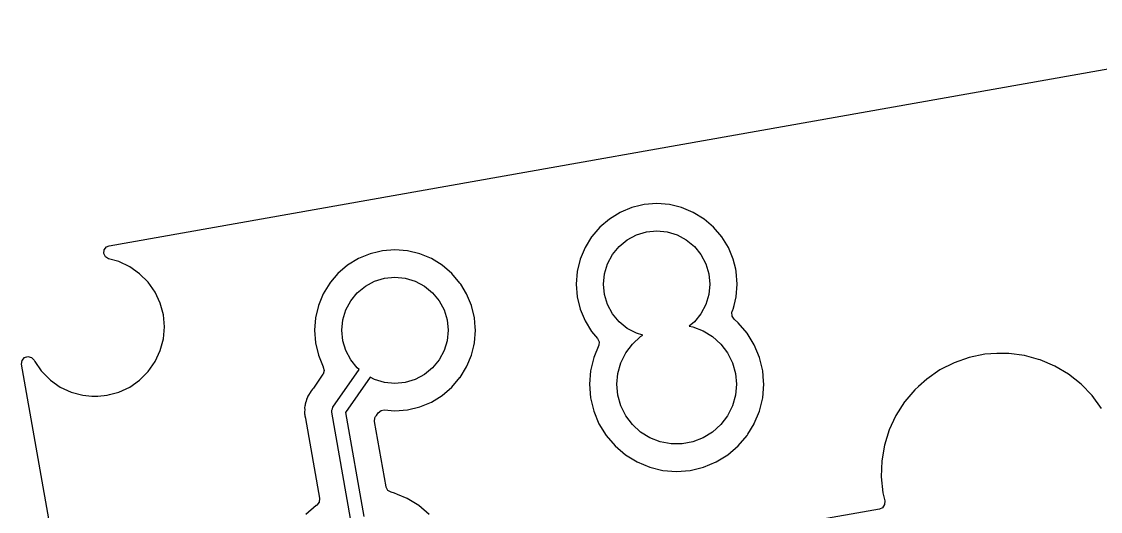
# Model space of a CAD drawing. Extents: x -140 to 29, y -83 to 10.
# Drawn here: x -139.64 to -119.35, y -50.08 to -40.87 of the extents above; entities that cross this region are included whole.
import ezdxf

# ---------------------------------------------------------------- set-up
doc = ezdxf.new("R2010")
doc.units = 0
doc.layers.add('BLACK', color=7, linetype='CONTINUOUS')

msp = doc.modelspace()

# ---------------------------------------------------------------- linework, layer by layer
at = {"layer": 'BLACK', "linetype": 'CONTINUOUS'}
for p, q in [((-137.989, -45.0832), (-114.193, -40.8661)), ((-128.16, -44.3638), (-128.367, -44.4492)), ((-128.002, -44.3259), (-128.16, -44.3638)), ((-127.929, -44.3084), (-128.002, -44.3259)), ((-127.693, -44.2898), (-127.929, -44.3084)), ((-127.456, -44.3084), (-127.693, -44.2898)), ((-127.225, -44.3638), (-127.456, -44.3084)), ((-127.006, -44.4547), (-127.225, -44.3638)), ((-128.582, -44.5787), (-128.763, -44.733)), ((-128.38, -44.4547), (-128.582, -44.5787)), ((-128.582, -44.5787), (-128.582, -44.5787)), ((-128.582, -44.5787), (-128.582, -44.5787)), ((-128.367, -44.4492), (-128.38, -44.4547)), ((-126.803, -44.5787), (-127.006, -44.4547)), ((-126.623, -44.733), (-126.803, -44.5787)), ((-126.803, -44.5787), (-126.803, -44.5787)), ((-128.763, -44.733), (-128.911, -44.9071)), ((-128.075, -44.879), (-127.888, -44.8221)), ((-127.888, -44.8221), (-127.693, -44.8029)), ((-127.693, -44.8029), (-127.498, -44.8221)), ((-127.498, -44.8221), (-127.31, -44.879)), ((-126.468, -44.9135), (-126.623, -44.733)), ((-128.917, -44.9135), (-129.041, -45.116)), ((-128.911, -44.9071), (-128.917, -44.9135)), ((-128.4, -45.0958), (-128.248, -44.9715)), ((-128.248, -44.9715), (-128.075, -44.879)), ((-127.31, -44.879), (-127.137, -44.9715)), ((-127.137, -44.9715), (-126.986, -45.0958)), ((-126.344, -45.116), (-126.468, -44.9135)), ((-126.468, -44.9135), (-126.468, -44.9135)), ((-138.091, -45.2282), (-138.083, -45.1577)), ((-138.06, -45.292), (-138.091, -45.2282)), ((-138.083, -45.1577), (-138.038, -45.1029)), ((-138.038, -45.1029), (-137.989, -45.0832)), ((-133.084, -45.2321), (-133.299, -45.3209)), ((-132.926, -45.1941), (-133.084, -45.2321)), ((-132.853, -45.1766), (-132.926, -45.1941)), ((-132.617, -45.158), (-132.853, -45.1766)), ((-132.38, -45.1766), (-132.617, -45.158)), ((-132.149, -45.2321), (-132.38, -45.1766)), ((-131.93, -45.3229), (-132.149, -45.2321)), ((-129.041, -45.116), (-129.132, -45.3353)), ((-128.524, -45.2474), (-128.4, -45.0958)), ((-126.986, -45.0958), (-126.861, -45.2474)), ((-126.254, -45.3353), (-126.344, -45.116)), ((-138, -45.329), (-138.06, -45.292)), ((-137.81, -45.3798), (-138, -45.329)), ((-137.604, -45.476), (-137.81, -45.3798)), ((-137.81, -45.3798), (-137.81, -45.3798)), ((-133.304, -45.3229), (-133.506, -45.447)), ((-133.299, -45.3209), (-133.304, -45.3229)), ((-131.727, -45.447), (-131.93, -45.3229)), ((-129.132, -45.3353), (-129.187, -45.5662)), ((-128.673, -45.6078), (-128.617, -45.4202)), ((-128.617, -45.4202), (-128.524, -45.2474)), ((-126.861, -45.2474), (-126.769, -45.4202)), ((-126.769, -45.4202), (-126.712, -45.6078)), ((-126.209, -45.5225), (-126.254, -45.3353)), ((-137.417, -45.6065), (-137.604, -45.476)), ((-137.604, -45.476), (-137.604, -45.476)), ((-137.257, -45.7674), (-137.417, -45.6065)), ((-137.417, -45.6065), (-137.417, -45.6065)), ((-133.687, -45.6012), (-133.829, -45.7674)), ((-133.506, -45.447), (-133.687, -45.6012)), ((-133.506, -45.447), (-133.506, -45.447)), ((-133.506, -45.447), (-133.506, -45.447)), ((-131.547, -45.6012), (-131.727, -45.447)), ((-131.727, -45.447), (-131.727, -45.447)), ((-131.393, -45.7817), (-131.547, -45.6012)), ((-129.187, -45.5662), (-129.206, -45.8029)), ((-128.693, -45.8029), (-128.673, -45.6078)), ((-126.712, -45.6078), (-126.693, -45.8029)), ((-126.198, -45.5662), (-126.209, -45.5225)), ((-126.179, -45.8029), (-126.198, -45.5662)), ((-137.126, -45.9538), (-137.257, -45.7674)), ((-137.257, -45.7674), (-137.257, -45.7674)), ((-133.841, -45.7817), (-133.965, -45.9842)), ((-133.829, -45.7674), (-133.841, -45.7817)), ((-133.324, -45.9641), (-133.172, -45.8397)), ((-133.172, -45.8397), (-132.999, -45.7473)), ((-132.999, -45.7473), (-132.812, -45.6904)), ((-132.812, -45.6904), (-132.617, -45.6712)), ((-132.617, -45.6712), (-132.422, -45.6904)), ((-132.422, -45.6904), (-132.234, -45.7473)), ((-132.234, -45.7473), (-132.061, -45.8397)), ((-132.061, -45.8397), (-131.91, -45.9641)), ((-131.38, -45.8029), (-131.393, -45.7817)), ((-131.393, -45.7817), (-131.393, -45.7817)), ((-131.268, -45.9842), (-131.38, -45.8029)), ((-129.206, -45.8029), (-129.187, -46.0396)), ((-128.673, -45.998), (-128.693, -45.8029)), ((-126.693, -45.8029), (-126.712, -45.998)), ((-126.198, -46.0396), (-126.179, -45.8029)), ((-137.03, -46.16), (-137.126, -45.9538)), ((-133.965, -45.9842), (-134.056, -46.2036)), ((-133.448, -46.1156), (-133.324, -45.9641)), ((-131.91, -45.9641), (-131.785, -46.1156)), ((-131.178, -46.2036), (-131.268, -45.9842)), ((-129.187, -46.0396), (-129.132, -46.2705)), ((-128.617, -46.1856), (-128.673, -45.998)), ((-126.712, -45.998), (-126.769, -46.1856)), ((-126.237, -46.2036), (-126.198, -46.0396)), ((-136.971, -46.3798), (-137.03, -46.16)), ((-137.03, -46.16), (-137.03, -46.16)), ((-134.056, -46.2036), (-134.111, -46.4345)), ((-133.541, -46.2885), (-133.448, -46.1156)), ((-131.785, -46.1156), (-131.693, -46.2885)), ((-131.122, -46.4345), (-131.178, -46.2036)), ((-128.524, -46.3585), (-128.617, -46.1856)), ((-126.769, -46.1856), (-126.861, -46.3585)), ((-126.254, -46.2705), (-126.237, -46.2036)), ((-136.951, -46.6065), (-136.971, -46.3798)), ((-134.111, -46.4345), (-134.13, -46.6712)), ((-133.597, -46.4761), (-133.541, -46.2885)), ((-131.693, -46.2885), (-131.636, -46.4761)), ((-131.108, -46.6125), (-131.122, -46.4345)), ((-129.132, -46.2705), (-129.041, -46.4899)), ((-128.4, -46.51), (-128.524, -46.3585)), ((-126.861, -46.3585), (-126.986, -46.51)), ((-126.278, -46.3316), (-126.273, -46.318)), ((-126.277, -46.4026), (-126.278, -46.3316)), ((-126.239, -46.462), (-126.277, -46.4026)), ((-126.273, -46.318), (-126.272, -46.316)), ((-126.272, -46.316), (-126.26, -46.2866)), ((-126.26, -46.2866), (-126.254, -46.2705)), ((-136.971, -46.8332), (-136.951, -46.6065)), ((-133.617, -46.6712), (-133.597, -46.4761)), ((-131.636, -46.4761), (-131.617, -46.6712)), ((-131.104, -46.6712), (-131.108, -46.6125)), ((-129.041, -46.4899), (-128.917, -46.6923)), ((-128.248, -46.6344), (-128.4, -46.51)), ((-128.075, -46.7268), (-128.248, -46.6344)), ((-126.986, -46.51), (-127.084, -46.5912)), ((-127.084, -46.5912), (-127.012, -46.6048)), ((-127.012, -46.6048), (-126.818, -46.6797)), ((-126.161, -46.5282), (-126.239, -46.462)), ((-125.994, -46.7237), (-126.161, -46.5282)), ((-137.03, -47.053), (-136.971, -46.8332)), ((-134.13, -46.6712), (-134.111, -46.9079)), ((-133.597, -46.8663), (-133.617, -46.6712)), ((-131.617, -46.6712), (-131.636, -46.8663)), ((-131.122, -46.9079), (-131.104, -46.6712)), ((-128.917, -46.6923), (-128.805, -46.8235)), ((-128.805, -46.8235), (-128.776, -46.8883)), ((-128.151, -46.9289), (-127.998, -46.789)), ((-127.956, -46.763), (-128.075, -46.7268)), ((-127.998, -46.789), (-127.956, -46.763)), ((-126.818, -46.6797), (-126.642, -46.789)), ((-126.642, -46.789), (-126.488, -46.9289)), ((-125.86, -46.9429), (-125.994, -46.7237)), ((-125.994, -46.7237), (-125.994, -46.7237)), ((-137.126, -47.2593), (-137.03, -47.053)), ((-137.03, -47.053), (-137.03, -47.053)), ((-134.111, -46.9079), (-134.056, -47.1388)), ((-133.541, -47.0538), (-133.597, -46.8663)), ((-133.448, -47.2267), (-133.541, -47.0538)), ((-131.693, -47.0538), (-131.785, -47.2267)), ((-131.636, -46.8663), (-131.693, -47.0538)), ((-131.178, -47.1388), (-131.135, -46.9612)), ((-131.135, -46.9612), (-131.122, -46.9079)), ((-128.784, -46.9535), (-128.878, -47.1805)), ((-128.776, -46.8883), (-128.784, -46.9535)), ((-128.276, -47.0946), (-128.151, -46.9289)), ((-126.488, -46.9289), (-126.363, -47.0946)), ((-125.762, -47.1805), (-125.86, -46.9429)), ((-139.637, -47.3097), (-139.629, -47.2391)), ((-139.629, -47.2391), (-139.584, -47.184)), ((-139.584, -47.184), (-139.517, -47.1619)), ((-139.517, -47.1619), (-139.448, -47.1797)), ((-139.448, -47.1797), (-139.4, -47.2319)), ((-139.4, -47.2319), (-139.399, -47.2345)), ((-139.399, -47.2345), (-139.387, -47.2593)), ((-139.387, -47.2593), (-139.387, -47.2593)), ((-139.387, -47.2593), (-139.387, -47.2593)), ((-139.387, -47.2593), (-139.267, -47.4305)), ((-137.257, -47.4457), (-137.126, -47.2593)), ((-134.056, -47.1388), (-133.965, -47.3581)), ((-133.324, -47.3783), (-133.448, -47.2267)), ((-131.785, -47.2267), (-131.91, -47.3783)), ((-131.263, -47.3445), (-131.178, -47.1388)), ((-128.878, -47.1805), (-128.938, -47.4305)), ((-128.369, -47.2804), (-128.276, -47.0946)), ((-126.363, -47.0946), (-126.271, -47.2804)), ((-125.701, -47.4305), (-125.762, -47.1805)), ((-121.817, -47.1827), (-122.101, -47.2812)), ((-121.523, -47.1228), (-121.817, -47.1827)), ((-121.817, -47.1827), (-121.817, -47.1827)), ((-121.298, -47.1078), (-121.523, -47.1228)), ((-121.523, -47.1228), (-121.523, -47.1228)), ((-121.523, -47.1228), (-121.523, -47.1228)), ((-121.073, -47.1078), (-121.298, -47.1078)), ((-120.775, -47.1478), (-121.073, -47.1078)), ((-120.512, -47.2198), (-120.775, -47.1478)), ((-120.775, -47.1478), (-120.775, -47.1478)), ((-120.775, -47.1478), (-120.775, -47.1478)), ((-120.485, -47.2272), (-120.512, -47.2198)), ((-120.209, -47.3445), (-120.485, -47.2272)), ((-138.787, -52.1315), (-139.637, -47.3097)), ((-139.267, -47.4305), (-139.257, -47.4457)), ((-139.257, -47.4457), (-139.096, -47.6066)), ((-137.417, -47.6066), (-137.257, -47.4457)), ((-137.257, -47.4457), (-137.257, -47.4457)), ((-133.946, -47.4277), (-133.967, -47.4954)), ((-133.965, -47.3581), (-133.964, -47.3592)), ((-133.964, -47.3592), (-133.964, -47.3596)), ((-133.964, -47.3596), (-133.963, -47.3625)), ((-133.963, -47.3625), (-133.963, -47.3629)), ((-133.963, -47.3629), (-133.946, -47.4277)), ((-133.782, -48.117), (-133.286, -47.4092)), ((-133.286, -47.4092), (-133.324, -47.3783)), ((-131.91, -47.3783), (-132.061, -47.5026)), ((-131.391, -47.5584), (-131.268, -47.3581)), ((-131.268, -47.3581), (-131.263, -47.3445)), ((-128.938, -47.4305), (-128.958, -47.6868)), ((-128.426, -47.4801), (-128.369, -47.2804)), ((-126.271, -47.2804), (-126.214, -47.4801)), ((-125.686, -47.6245), (-125.701, -47.4305)), ((-122.369, -47.4168), (-122.617, -47.5868)), ((-122.101, -47.2812), (-122.369, -47.4168)), ((-119.95, -47.4976), (-120.209, -47.3445)), ((-120.209, -47.3445), (-120.209, -47.3445)), ((-120.209, -47.3445), (-120.209, -47.3445)), ((-139.096, -47.6066), (-139.096, -47.6066)), ((-139.096, -47.6066), (-139.096, -47.6066)), ((-139.096, -47.6066), (-138.909, -47.7371)), ((-137.604, -47.7371), (-137.417, -47.6066)), ((-137.417, -47.6066), (-137.417, -47.6066)), ((-133.969, -47.4973), (-134.15, -47.7567)), ((-133.967, -47.4954), (-133.969, -47.4973)), ((-133.081, -47.5516), (-133.547, -48.218)), ((-132.999, -47.595), (-133.081, -47.5516)), ((-132.812, -47.6519), (-132.999, -47.595)), ((-132.617, -47.6712), (-132.812, -47.6519)), ((-132.422, -47.6519), (-132.617, -47.6712)), ((-132.234, -47.595), (-132.422, -47.6519)), ((-132.061, -47.5026), (-132.234, -47.595)), ((-131.547, -47.7411), (-131.393, -47.5606)), ((-131.393, -47.5606), (-131.391, -47.5584)), ((-131.393, -47.5606), (-131.393, -47.5606)), ((-128.445, -47.6868), (-128.426, -47.4801)), ((-126.214, -47.4801), (-126.195, -47.6868)), ((-125.681, -47.6868), (-125.686, -47.6245)), ((-122.617, -47.5868), (-122.772, -47.7266)), ((-122.617, -47.5868), (-122.617, -47.5868)), ((-122.617, -47.5868), (-122.617, -47.5868)), ((-119.714, -47.6839), (-119.95, -47.4976)), ((-119.95, -47.4976), (-119.95, -47.4976)), ((-138.909, -47.7371), (-138.909, -47.7371)), ((-138.909, -47.7371), (-138.909, -47.7371)), ((-138.909, -47.7371), (-138.909, -47.7371)), ((-138.909, -47.7371), (-138.703, -47.8333)), ((-138.703, -47.8333), (-138.483, -47.8922)), ((-137.983, -47.8796), (-137.81, -47.8333)), ((-137.81, -47.8333), (-137.604, -47.7371)), ((-137.604, -47.7371), (-137.604, -47.7371)), ((-137.604, -47.7371), (-137.604, -47.7371)), ((-134.227, -47.8693), (-134.253, -47.9088)), ((-134.224, -47.8642), (-134.227, -47.8693)), ((-134.221, -47.858), (-134.224, -47.8642)), ((-134.204, -47.8335), (-134.221, -47.858)), ((-134.221, -47.858), (-134.221, -47.858)), ((-134.202, -47.8304), (-134.204, -47.8335)), ((-134.166, -47.7749), (-134.202, -47.8304)), ((-134.16, -47.7689), (-134.166, -47.7749)), ((-134.166, -47.7749), (-134.166, -47.7749)), ((-134.166, -47.7749), (-134.166, -47.7749)), ((-134.15, -47.7567), (-134.161, -47.7687)), ((-134.161, -47.7687), (-134.16, -47.7689)), ((-131.727, -47.8953), (-131.547, -47.7411)), ((-128.958, -47.6868), (-128.938, -47.9431)), ((-128.426, -47.8935), (-128.445, -47.6868)), ((-126.195, -47.6868), (-126.214, -47.8935)), ((-125.701, -47.9431), (-125.681, -47.6868)), ((-122.84, -47.7884), (-122.992, -47.9682)), ((-122.772, -47.7266), (-122.84, -47.7884)), ((-122.84, -47.7884), (-122.84, -47.7884)), ((-119.505, -47.8999), (-119.714, -47.6839)), ((-119.714, -47.6839), (-119.714, -47.6839)), ((-138.483, -47.8922), (-138.313, -47.907)), ((-138.313, -47.907), (-138.313, -47.907)), ((-138.313, -47.907), (-138.2, -47.907)), ((-138.2, -47.907), (-138.03, -47.8922)), ((-138.2, -47.907), (-138.2, -47.907)), ((-138.03, -47.8922), (-138.025, -47.8909)), ((-138.025, -47.8909), (-137.983, -47.8796)), ((-134.305, -48.0603), (-134.306, -48.0805)), ((-134.29, -48.0157), (-134.305, -48.0603)), ((-134.288, -48.01), (-134.29, -48.0157)), ((-134.277, -47.9641), (-134.288, -48.01)), ((-134.268, -47.9462), (-134.277, -47.9641)), ((-134.26, -47.928), (-134.268, -47.9462)), ((-134.253, -47.9088), (-134.26, -47.928)), ((-134.253, -47.9088), (-134.253, -47.9088)), ((-134.253, -47.9088), (-134.253, -47.9088)), ((-132.149, -48.1103), (-131.93, -48.0194)), ((-131.93, -48.0194), (-131.727, -47.8953)), ((-131.727, -47.8953), (-131.727, -47.8953)), ((-128.938, -47.9431), (-128.878, -48.1931)), ((-128.369, -48.0932), (-128.426, -47.8935)), ((-126.214, -47.8935), (-126.271, -48.0932)), ((-125.762, -48.1931), (-125.719, -48.0178)), ((-125.719, -48.0178), (-125.701, -47.9431)), ((-123.034, -48.0179), (-123.196, -48.2711)), ((-123.027, -48.009), (-123.034, -48.0178)), ((-123.034, -48.0178), (-123.034, -48.0179)), ((-122.992, -47.9682), (-123.027, -48.009)), ((-119.327, -48.1418), (-119.505, -47.8999)), ((-134.316, -48.2002), (-134.317, -48.2151)), ((-134.317, -48.2151), (-134.317, -48.2199)), ((-134.317, -48.2199), (-134.314, -48.2399)), ((-134.313, -48.1729), (-134.316, -48.2002)), ((-134.309, -48.1001), (-134.314, -48.1198)), ((-134.314, -48.1198), (-134.313, -48.167)), ((-134.314, -48.2399), (-134.312, -48.2596)), ((-134.313, -48.167), (-134.313, -48.1729)), ((-134.312, -48.2596), (-134.311, -48.2798)), ((-134.311, -48.2798), (-134.299, -48.3253)), ((-134.306, -48.0805), (-134.309, -48.1001)), ((-133.804, -48.1749), (-133.792, -48.1463)), ((-133.803, -48.1812), (-133.804, -48.1749)), ((-133.804, -48.1838), (-133.803, -48.1812)), ((-133.803, -48.1881), (-133.804, -48.1838)), ((-133.802, -48.2104), (-133.803, -48.1881)), ((-133.449, -50.2124), (-133.802, -48.2104)), ((-133.792, -48.1463), (-133.782, -48.117)), ((-133.547, -48.218), (-133.203, -50.1707)), ((-132.98, -48.2944), (-132.964, -48.2711)), ((-132.964, -48.2711), (-132.929, -48.222)), ((-132.929, -48.222), (-132.874, -48.1776)), ((-132.874, -48.1776), (-132.816, -48.1686)), ((-132.816, -48.1686), (-132.617, -48.1843)), ((-132.617, -48.1843), (-132.38, -48.1657)), ((-132.38, -48.1657), (-132.149, -48.1103)), ((-128.878, -48.1931), (-128.78, -48.4307)), ((-128.276, -48.279), (-128.369, -48.0932)), ((-128.151, -48.4447), (-128.276, -48.279)), ((-126.363, -48.279), (-126.488, -48.4447)), ((-126.271, -48.0932), (-126.363, -48.279)), ((-125.858, -48.4259), (-125.762, -48.1931)), ((-123.196, -48.2711), (-123.202, -48.2856)), ((-123.196, -48.2711), (-123.196, -48.2711)), ((-123.196, -48.2711), (-123.196, -48.2711)), ((-134.299, -48.3253), (-134.297, -48.3311)), ((-134.297, -48.3311), (-134.033, -49.8293)), ((-133.001, -48.3885), (-132.993, -48.318)), ((-132.784, -49.6166), (-133.001, -48.3885)), ((-132.993, -48.318), (-132.98, -48.2944)), ((-128.78, -48.4307), (-128.645, -48.6499)), ((-127.998, -48.5846), (-128.151, -48.4447)), ((-126.488, -48.4447), (-126.642, -48.5846)), ((-125.979, -48.625), (-125.86, -48.4307)), ((-125.86, -48.4307), (-125.858, -48.4259)), ((-123.202, -48.2856), (-123.322, -48.5437)), ((-128.645, -48.6499), (-128.478, -48.8454)), ((-127.821, -48.6939), (-127.998, -48.5846)), ((-126.642, -48.5846), (-126.818, -48.6939)), ((-126.161, -48.8454), (-125.994, -48.6499)), ((-125.994, -48.6499), (-125.979, -48.625)), ((-125.994, -48.6499), (-125.994, -48.6499)), ((-123.322, -48.5437), (-123.411, -48.8307)), ((-123.322, -48.5437), (-123.322, -48.5437)), ((-123.322, -48.5437), (-123.322, -48.5437)), ((-128.478, -48.8454), (-128.283, -49.0124)), ((-127.628, -48.7689), (-127.821, -48.6939)), ((-127.424, -48.807), (-127.628, -48.7689)), ((-127.216, -48.807), (-127.424, -48.807)), ((-127.012, -48.7689), (-127.216, -48.807)), ((-126.818, -48.6939), (-127.012, -48.7689)), ((-126.357, -49.0124), (-126.161, -48.8454)), ((-123.411, -48.8307), (-123.461, -49.127)), ((-128.283, -49.0124), (-128.064, -49.1468)), ((-126.576, -49.1468), (-126.357, -49.0124)), ((-126.357, -49.0124), (-126.357, -49.0124)), ((-128.064, -49.1468), (-127.826, -49.2452)), ((-127.826, -49.2452), (-127.576, -49.3052)), ((-127.064, -49.3052), (-126.814, -49.2452)), ((-126.814, -49.2452), (-126.576, -49.1468)), ((-123.461, -49.127), (-123.471, -49.4273)), ((-127.576, -49.3052), (-127.32, -49.3254)), ((-127.32, -49.3254), (-127.064, -49.3052)), ((-123.471, -49.4273), (-123.441, -49.7263)), ((-132.784, -49.6189), (-132.784, -49.6166)), ((-132.751, -49.6819), (-132.784, -49.6189)), ((-132.69, -49.7173), (-132.751, -49.6819)), ((-134.041, -49.9037), (-134.085, -49.9588)), ((-134.033, -49.8332), (-134.041, -49.9037)), ((-134.033, -49.8293), (-134.033, -49.8332)), ((-132.626, -49.7325), (-132.69, -49.7173)), ((-132.568, -49.7566), (-132.626, -49.7325)), ((-132.626, -49.7325), (-132.626, -49.7325)), ((-132.626, -49.7325), (-132.626, -49.7325)), ((-132.626, -49.7325), (-132.626, -49.7325)), ((-132.388, -49.8309), (-132.568, -49.7566)), ((-132.169, -49.9653), (-132.388, -49.8309)), ((-123.441, -49.7263), (-123.405, -49.8783)), ((-123.405, -49.8783), (-123.409, -49.9492)), ((-134.095, -49.9653), (-134.291, -50.1323)), ((-134.091, -49.9625), (-134.095, -49.9653)), ((-134.095, -49.9653), (-134.095, -49.9653)), ((-134.085, -49.9588), (-134.091, -49.9625)), ((-131.974, -50.1323), (-132.169, -49.9653)), ((-132.169, -49.9653), (-132.169, -49.9653)), ((-123.506, -50.0316), (-124.823, -50.2639)), ((-123.45, -50.0069), (-123.506, -50.0316)), ((-123.409, -49.9492), (-123.45, -50.0069))]:
    msp.add_line(p, q, dxfattribs=at)

doc.saveas('drawing.dxf')
